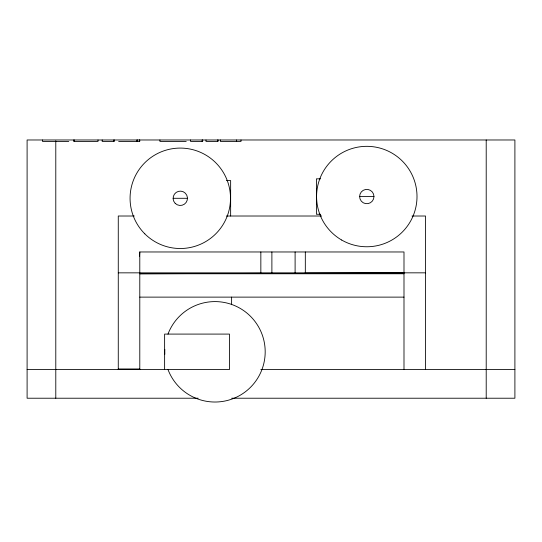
<?xml version="1.0" encoding="UTF-8"?>
<svg xmlns="http://www.w3.org/2000/svg" width="542" height="542" viewBox="0 0 542 542"><rect width="100%" height="100%" fill="white"/><g stroke="black" fill="none" stroke-linecap="round" stroke-linejoin="round"><path stroke-width="0.81" d="M139.551 256.163L139.789 251.969L403.993 251.969L403.993 369.617M260.885 273.337L139.789 273.764L403.993 273.764M304.916 273.182L403.993 272.836M68.773 141.408L42.493 141.408L42.493 139.978M118.657 141.408L139.748 141.408L139.748 139.978M186.211 141.408L159.931 141.408L159.931 139.978M320.647 178.833L316.433 178.833L316.433 214.266L320.647 214.266M226.434 180.581L230.641 180.581L230.641 216.014M359.624 196.55L373.966 196.55A7.175 7.175 0 0 0 363.208 190.337A7.175 7.175 0 0 0 363.208 202.762A7.175 7.175 0 0 0 373.966 196.55M173.108 198.297L187.457 198.297M134.308 216.014L118.271 216.014L118.271 369.617M226.312 216.014L321.691 216.014M412.008 216.014L425.511 216.014L425.511 369.617M425.511 272.836L118.271 272.85M139.789 297.124L403.993 297.124M118.271 368.973L139.789 368.973M27.1 369.529L229.469 369.529L229.469 334.089L164.619 334.089L164.619 369.529M260.804 369.529L514.9 369.529M198.169 398.221L27.1 398.221L27.1 139.978L514.9 139.978L514.9 398.221L231.678 398.221M486.208 139.978L486.208 398.221M305.322 251.969L305.322 273.493L260.844 273.493L260.844 251.969M295.105 251.969L295.105 273.493M271.888 251.969L271.888 273.493M241 139.978L241 141.408L220.364 141.408L220.364 139.978M236.61 139.978L236.61 141.408M231.61 297.124L231.61 304.706M218.08 139.978L218.08 141.408L205.994 141.408L205.994 139.978M217.627 139.978L217.627 141.408M202.688 139.978L202.688 141.408L190.547 141.408L190.547 139.978M202.173 139.978L202.173 141.408M139.789 251.969L139.789 369.617M139.409 139.978L139.409 141.408M137.241 139.978L137.241 141.408M137.018 139.978L137.018 141.408M114.267 139.978L114.267 141.408L102.181 141.408L102.181 139.978M113.813 139.978L113.813 141.408M98.021 139.978L98.021 141.408L73.678 141.408L73.678 139.978M74.362 139.978L74.362 141.408M55.792 140.818L55.792 398.221M167.979 334.123A50.216 50.216 0 0 1 245.113 311.643A50.216 50.216 0 0 1 245.099 391.988A50.216 50.216 0 0 1 167.973 369.481M164.822 354.251A50.216 50.216 0 0 1 164.822 349.353M341.677 240.031A50.216 50.216 0 0 0 417.008 196.556A50.216 50.216 0 0 0 341.697 153.054A50.216 50.216 0 0 0 341.677 240.031M144.782 233.812A50.216 50.216 0 0 0 228.792 211.285A50.216 50.216 0 0 0 167.282 149.795A50.216 50.216 0 0 0 144.782 233.812M175.215 203.372A7.175 7.175 0 0 0 187.214 200.154A7.175 7.175 0 0 0 178.426 191.367A7.175 7.175 0 0 0 175.215 203.372"/></g></svg>
